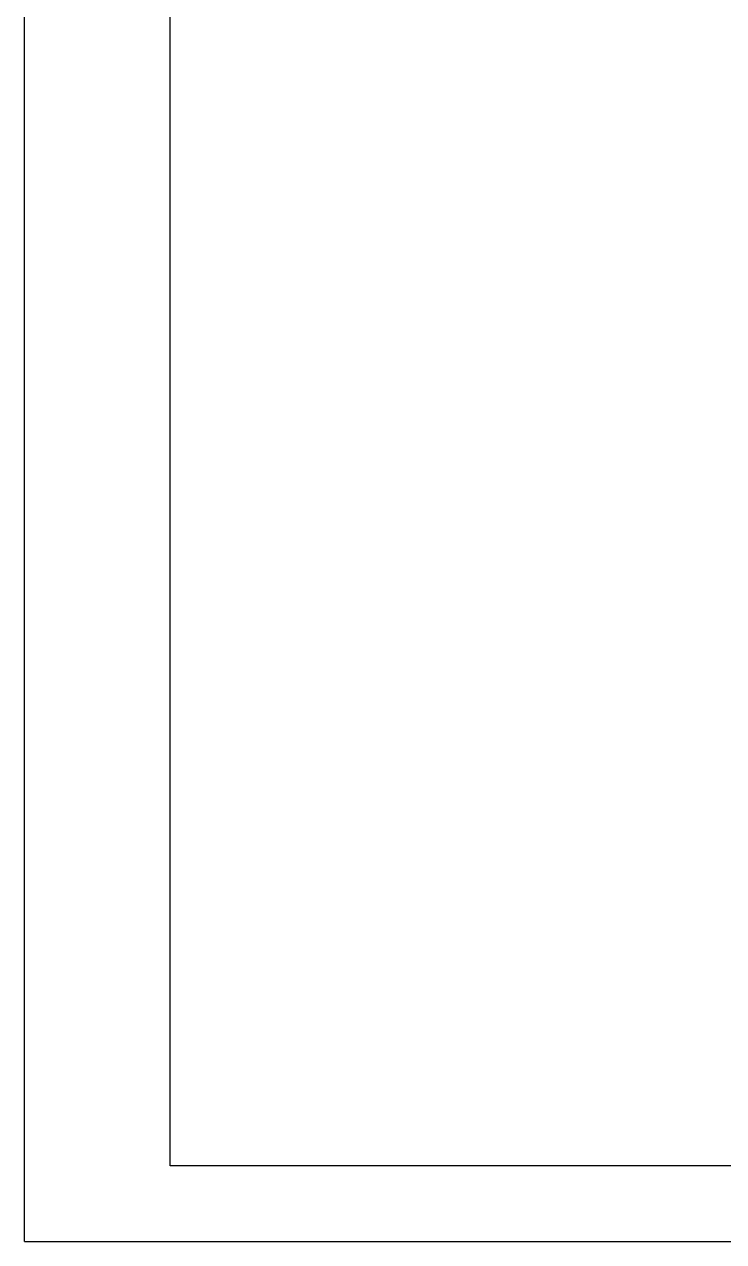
# Model space of a CAD drawing. Extents: x 0 to 420, y 0 to 297.
# Drawn here: x 0 to 85.3, y 0 to 148.5 of the extents above; entities that cross this region are included whole.
import ezdxf

# ---------------------------------------------------------------- set-up
doc = ezdxf.new("R2010")
doc.units = 0
doc.header["$LTSCALE"] = 23.1
doc.layers.get('0').update_dxf_attribs({"linetype": 'CONTINUOUS'})

msp = doc.modelspace()

# ---------------------------------------------------------------- linework, layer by layer
at = {"color": 7, "linetype": 'CONTINUOUS'}
for p, q in [((0, 0), (0, 297)), ((17.78, 9.23), (17.78, 287.08)), ((409.21, 9.23), (17.78, 9.23)), ((30.48, 9.23), (17.78, 9.23)), ((0, 0), (420, 0))]:
    msp.add_line(p, q, dxfattribs=at)

doc.saveas('drawing.dxf')
